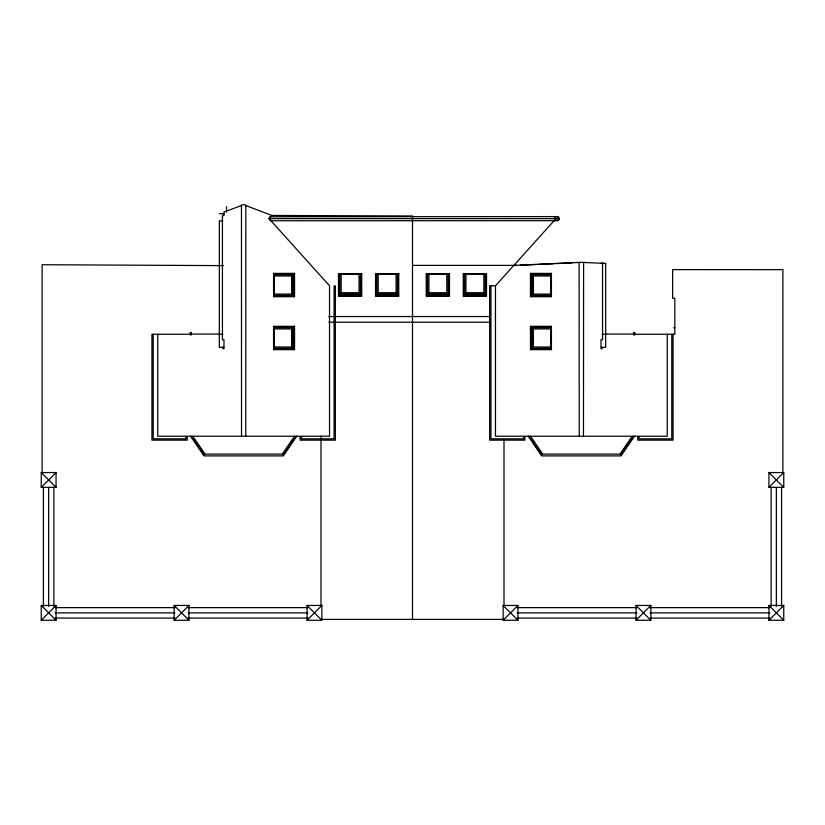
<?xml version="1.0" encoding="UTF-8"?>
<svg xmlns="http://www.w3.org/2000/svg" width="825" height="825" viewBox="0 0 825 825"><rect width="100%" height="100%" fill="white"/><g stroke="black" fill="none" stroke-linecap="round" stroke-linejoin="round"><path stroke-width="1.24" d="M157.75 334.259L157.75 436.229L329.536 436.229L329.536 285.79L269.063 218.646L269.806 216.81L557.298 216.593C559.752 216.171 559.752 221.11 557.298 220.688L270.559 220.76L269.063 218.646L271.93 215.459L412.5 215.975L412.5 619.389M294.494 436.26L282.315 454.09L204.971 454.09L192.803 436.26M282.604 454.627L284.017 452.574M285.419 450.512L288.936 445.356M290.348 443.293L292.452 440.199M291.493 442.571L292.927 440.468M283.078 455.534L296.144 436.394M296.742 436.157L283.274 455.895L204.023 455.895L190.544 436.157M632.197 436.26L620.029 454.09L542.685 454.09L530.506 436.26M620.307 454.627L627.351 444.324M629.465 441.231L632.28 437.106M620.596 455.173L622.029 453.069M629.918 441.519L632.785 437.322M620.792 455.534L623.69 451.275M625.144 449.151L633.847 436.394M634.456 436.157L620.977 455.895L541.726 455.895L528.258 436.157M667.25 334.259L667.25 436.229L495.464 436.229L495.464 285.79L555.937 218.646C555.967 215.985 552.224 215.985 555.937 218.646L555.503 220.141L554.091 220.688M557.298 220.688L559.144 218.646L557.298 216.593M41.25 487.348L56.048 472.56L41.25 472.56L41.25 487.348L56.048 487.348L56.048 472.56M41.25 620.256L56.048 605.457L41.25 605.457L41.25 620.256L56.048 620.256L56.048 605.457M174.157 620.256L188.946 605.457L174.157 605.457L174.157 620.256L188.946 620.256L188.946 605.457M307.055 620.256L321.853 605.457L307.055 605.457L307.055 620.256L321.853 620.256L321.853 605.457M503.147 620.256L517.945 605.457L503.147 605.457L503.147 620.256L517.945 620.256L517.945 605.457M636.054 620.256L650.842 605.457L636.054 605.457L636.054 620.256L650.842 620.256L650.842 605.457M768.952 487.348L783.75 472.56L768.952 472.56L768.952 487.348L783.75 487.348L783.75 472.56M768.952 620.256L783.75 605.457L768.952 605.457L768.952 620.256L783.75 620.256L783.75 605.457M245.767 436.229L245.829 205.507A2.413 0.619 0.3 0 0 245.602 205.054L244.778 204.827A2.197 0.567 0.3 0 0 242.519 204.817L241.684 205.033A2.403 0.619 0.3 0 0 241.467 205.487L241.529 436.229M241.529 205.528L223.977 212.004L223.977 215.521L222.43 215.521L222.43 339.704L223.977 339.704L223.977 348.635L222.74 348.635L222.74 347.335M579.232 436.229L579.098 262.412L581.357 262.34L583.615 262.412L583.471 436.229M579.232 262.433L513.851 265.372L412.5 265.372M514.006 265.506L516.574 265.392M520.431 265.217L535.827 264.526M538.395 264.412L553.802 263.722M556.37 263.608L571.777 262.917M269.063 218.646L559.144 218.646M219.337 220.966L222.771 220.966M601.229 347.335L605.663 347.335L605.663 263.433L601.085 263.433L602.57 263.288L602.57 339.704L601.023 339.704L601.023 348.635L602.26 348.635L602.26 347.335M273.591 274.024L294.174 274.024L294.174 296.051L273.591 296.051M338.487 273.931L361.721 273.931M375.53 273.931L398.753 273.931M426.247 273.931L449.47 273.931M463.279 273.931L486.513 273.931M551.409 274.024L530.826 274.024L530.826 296.051L551.409 296.051M339.209 274.374L360.999 274.374M376.252 274.374L398.032 274.374M426.968 274.374L448.748 274.374M464.001 274.374L485.791 274.374M341.158 274.385L359.04 274.385M378.201 274.385L396.082 274.385M428.918 274.385L446.799 274.385M465.96 274.385L483.842 274.385M273.622 274.684L293.257 274.684L293.257 295.391L273.622 295.391M551.378 274.684L531.743 274.684L531.743 295.391L551.378 295.391M274.199 276.004L292.132 276.004L292.132 294.071L274.199 294.071M495.464 285.79L489.627 285.79L489.627 440.148L524.927 440.148L524.927 436.549M341.158 293.092L359.04 293.092M378.201 293.092L396.082 293.092M428.918 293.092L446.799 293.092M465.96 293.092L483.842 293.092M339.838 294.082L360.37 294.082M376.87 294.082L397.403 294.082M427.597 294.082L448.13 294.082M464.63 294.082L485.162 294.082M339.209 295.154L360.999 295.154M376.252 295.154L398.032 295.154M426.968 295.154L448.748 295.154M464.001 295.154L485.791 295.154M338.487 295.938L361.721 295.938M375.53 295.938L398.753 295.938M426.247 295.938L449.47 295.938M463.279 295.938L486.513 295.938M328.721 316.552L489.833 316.552M328.721 322.214L489.833 322.214M673.736 327.721L674.819 327.721M274.199 328.948L292.132 328.948L292.132 347.016L274.199 347.016M550.801 328.948L532.868 328.948L532.868 347.016L550.801 347.016M190.297 334.043L219.337 334.043M605.663 334.043L634.703 334.043M190.297 334.259L151.924 334.259L151.924 440.148L187.213 440.148L187.213 436.549M219.337 334.259L222.771 334.259M602.229 334.259L605.663 334.259M634.703 334.259L674.819 334.259L674.819 298.31L672.643 298.31L672.643 269.62L782.894 269.651L782.894 473.416M223.771 347.335L219.337 347.335L219.337 221.182M55.182 607.633L175.013 607.633M188.09 607.633L307.921 607.633M517.079 607.633L636.91 607.633M649.987 607.633L769.818 607.633M55.182 612.862L175.013 612.862M188.09 612.862L307.921 612.862M517.079 612.862L636.91 612.862M649.987 612.862L769.818 612.862M55.182 618.09L175.013 618.09M188.09 618.09L307.921 618.09M517.079 618.09L636.91 618.09M649.987 618.09L769.818 618.09M320.997 619.389L504.003 619.389M219.337 213.716L224.132 213.737M223.451 265.619L42.106 264.732L42.106 473.416M583.471 262.433L605.663 263.433M245.767 205.549L271.93 215.459M768.952 472.56L783.75 487.348M768.952 605.457L783.75 620.256M636.054 605.457L650.842 620.256M503.147 605.457L517.945 620.256M307.055 605.457L321.853 620.256M41.25 472.56L56.048 487.348M174.157 605.457L188.946 620.256M41.25 605.457L56.048 620.256M532.548 440.199L534.652 443.293M536.064 445.356L539.581 450.512M540.983 452.574L542.396 454.627M532.073 440.468L533.507 442.571M528.856 436.394L541.922 455.534M192.72 437.106L195.535 441.231M197.649 444.324L204.693 454.627M192.215 437.322L195.082 441.519M202.971 453.069L204.404 455.173M191.153 436.394L199.856 449.151M201.31 451.275L204.208 455.534M781.584 487.781L781.584 606.323M776.356 487.781L776.356 606.323M771.127 487.781L771.127 606.323M673.076 334.259L673.076 440.148L637.787 440.148L637.787 436.549M671.777 334.259L671.777 438.838L639.086 438.838L639.086 436.466M551.244 273.384L551.244 296.691M551.244 326.329L551.244 349.635M551.028 274.684L551.028 295.391M550.883 274.024L550.883 296.051M550.883 326.968L550.883 348.996M550.615 276.004L550.615 294.071M550.615 328.948L550.615 347.016M533.043 276.004L533.043 294.071M533.043 328.948L533.043 347.016M532.094 274.684L532.094 295.391M532.094 327.628L532.094 348.336M531.362 274.024L531.362 296.051M531.001 326.968L531.001 348.996M530.63 273.384L530.63 296.691M530.63 326.329L530.63 349.635M523.617 436.466L523.617 438.838L490.937 438.838L490.937 285.79M504.003 439.849L504.003 606.323M485.791 273.859L485.791 295.67L464.001 295.67L464.001 273.859M485.162 274.251L485.162 294.762L464.63 294.762L464.63 274.251M483.842 274.209L483.842 293.257L465.96 293.257L465.96 274.209M448.748 273.859L448.748 295.67L426.968 295.67L426.968 273.859M448.13 274.251L448.13 294.762L427.597 294.762L427.597 274.251M446.799 274.209L446.799 293.257L428.918 293.257L428.918 274.209M398.032 273.859L398.032 295.67L376.252 295.67L376.252 273.859M397.403 274.251L397.403 294.762L376.87 294.762L376.87 274.251M396.082 274.209L396.082 293.257L378.201 293.257L378.201 274.209M360.999 273.859L360.999 295.67L339.209 295.67L339.209 273.859M360.37 274.251L360.37 294.762L339.838 294.762L339.838 274.251M359.04 274.209L359.04 293.257L341.158 293.257L341.158 274.209M335.373 285.79L335.373 440.148L300.073 440.148L300.073 436.549M334.063 285.79L334.063 438.838L301.383 438.838L301.383 436.466M320.997 436.012L320.997 606.323M294.37 273.384L294.37 296.691M294.37 326.329L294.37 349.635M293.999 326.968L293.999 348.996M293.638 274.024L293.638 296.051M292.906 274.684L292.906 295.391M292.906 327.628L292.906 348.336M291.957 276.004L291.957 294.071M291.957 328.948L291.957 347.016M274.385 276.004L274.385 294.071M274.117 274.024L274.117 296.051M274.117 326.968L274.117 348.996M273.972 274.684L273.972 295.391M273.756 273.384L273.756 296.691M273.756 326.329L273.756 349.635M226.535 206.58L226.535 212.015M185.914 436.466L185.914 438.838L153.223 438.838L153.223 334.259M53.873 487.781L53.873 606.323M48.644 487.781L48.644 606.323M43.416 487.781L43.416 606.323M294.546 273.384L273.57 273.384L273.57 296.691L294.546 296.691L294.546 273.384M551.43 273.384L530.454 273.384L530.454 296.691L551.43 296.691L551.43 273.384M361.721 273.756L338.487 273.756L338.487 296.113L361.721 296.113L361.721 273.756M398.753 273.756L375.53 273.756L375.53 296.113L398.753 296.113L398.753 273.756M449.47 273.756L426.247 273.756L426.247 296.113L449.47 296.113L449.47 273.756M486.513 273.756L463.279 273.756L463.279 296.113L486.513 296.113L486.513 273.756M550.801 276.004L532.868 276.004L532.868 294.071L550.801 294.071L550.801 276.004M294.546 326.329L273.57 326.329L273.57 349.635L294.546 349.635L294.546 326.329M551.43 326.329L530.454 326.329L530.454 349.635L551.43 349.635L551.43 326.329M294.174 326.968L273.941 326.968L273.941 348.996L294.174 348.996L294.174 326.968M551.059 326.968L530.826 326.968L530.826 348.996L551.059 348.996L551.059 326.968M293.607 327.628L274.333 327.628L274.333 348.336L293.607 348.336L293.607 327.628M550.667 327.628L531.393 327.628L531.393 348.336L550.667 348.336L550.667 327.628M191.379 332.516L190.297 332.516L190.297 334.909L191.379 334.909L191.379 332.516M634.703 332.516L633.621 332.516L633.621 334.909L634.703 334.909L634.703 332.516"/></g></svg>
